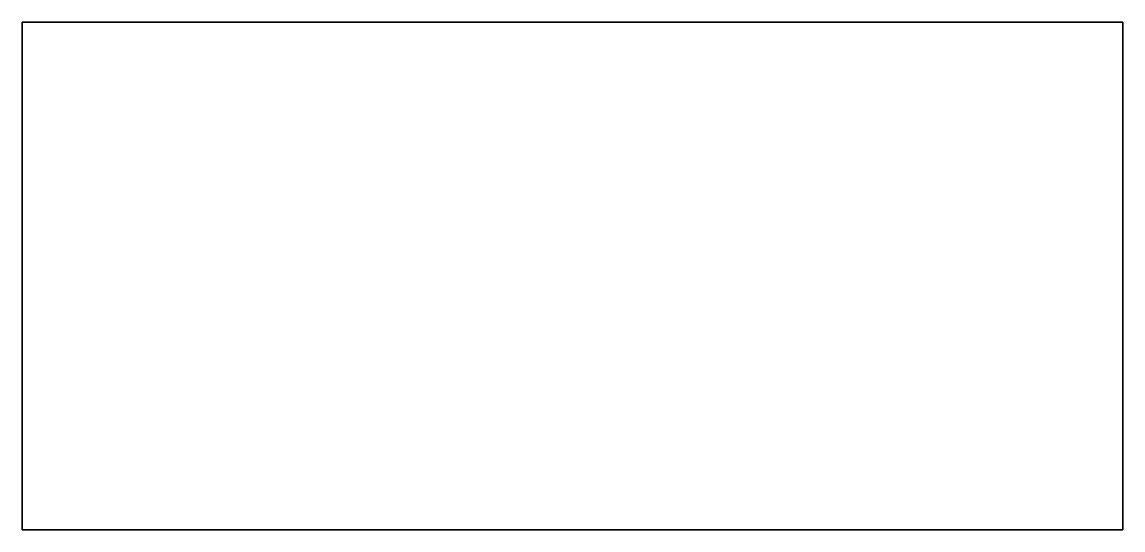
# Model space of a CAD drawing. Header units: millimetres. Extents: x -260 to 0, y 0 to 120.
import ezdxf

# ---------------------------------------------------------------- set-up
doc = ezdxf.new("R2010")
doc.units = ezdxf.units.MM

msp = doc.modelspace()

# ---------------------------------------------------------------- linework, layer by layer
for p, q in [((-260, 120), (-260, 0)), ((0, 120), (-260, 120)), ((-260, 0, 50), (-260, 120, 50)), ((-260, 120, 50), (-260, 120)), ((-260, 120, 50), (0, 120, 50)), ((0, 0), (0, 120)), ((0, 120, 50), (0, 120)), ((0, 0, 50), (0, 120, 50)), ((-260, 0), (0, 0)), ((-260, 0), (-260, 0, 50)), ((-260, 0, 50), (0, 0, 50)), ((0, 0, 50), (0, 0))]:
    msp.add_line(p, q)
for points in [[(0, 120, 50), (0, 0, 50), (-260, 0, 50), (-260, 120, 50)], [(0, 120, 50), (-260, 120, 50), (-260, 120), (0, 120)], [(-260, 0, 50), (-260, 120, 50), (-260, 120), (-260, 0)], [(-260, 0), (-260, 120), (0, 120), (0, 0)], [(0, 0, 50), (0, 120, 50), (-260, 120, 50), (-260, 0, 50)], [(0, 0), (0, 120), (0, 120, 50), (0, 0, 50)], [(-260, 0, 50), (0, 0, 50), (0, 0), (-260, 0)]]:
    msp.add_3dface(points)

doc.saveas('drawing.dxf')
